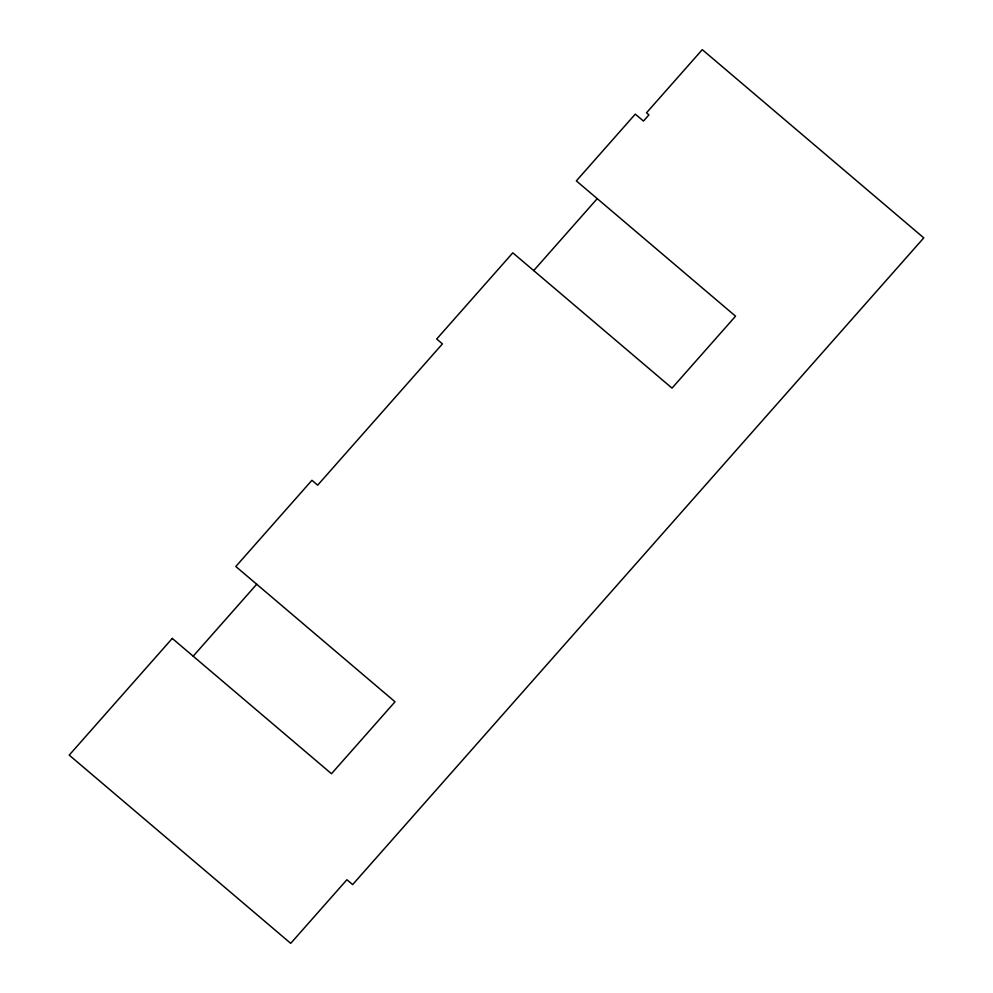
<?xml version="1.0" encoding="UTF-8"?>
<svg xmlns="http://www.w3.org/2000/svg" width="993" height="993" viewBox="0 0 993 993"><rect width="100%" height="100%" fill="white"/><g stroke="black" fill="none" stroke-linecap="round" stroke-linejoin="round"><path stroke-width="1.49" d="M193.176 656.187L256.715 584.244M533.713 270.592L597.24 198.65M172.273 638.425L69.225 755.127L290.713 943.35L346.905 879.736L352.639 884.602L923.775 237.873L702.287 49.65L646.505 112.805L648.938 114.878L643.464 121.072L635.297 114.121L576.337 180.887L735.552 316.184L672.025 388.126L512.81 252.83L436.697 339.01L442.431 343.888L317.661 485.18L311.926 480.302L235.813 566.494L395.028 701.79L331.488 773.733L172.273 638.425"/></g></svg>
